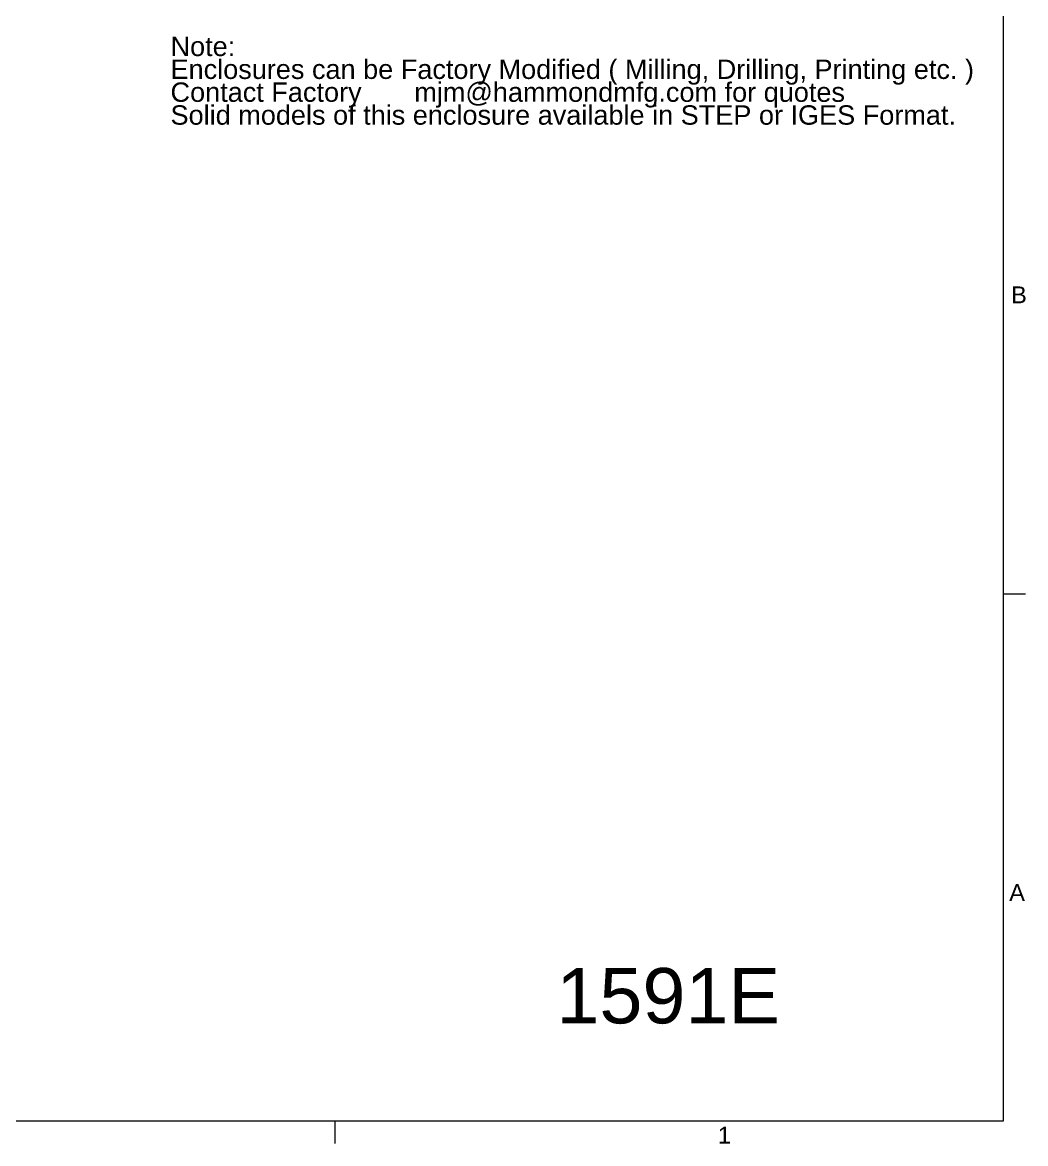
# Model space of a CAD drawing. Header units: millimetres. Extents: x 25 to 1092, y 13 to 851.
# Drawn here: x 725.3 to 1087.6, y 17.3 to 422.2 of the extents above; entities that cross this region are included whole.
import ezdxf

# ---------------------------------------------------------------- set-up
doc = ezdxf.new("R2010")
doc.units = ezdxf.units.MM
doc.header["$LTSCALE"] = 2
doc.layers.add('Sketch Geometry (ANSI)', color=7, linetype='Continuous', lineweight=9)
doc.layers.add('Symbol (ANSI)', color=7, linetype='Continuous', lineweight=9)
doc.styles.add('Note Text (ANSI)', font='ARIAL.TTF')

# ---------------------------------------------------------------- blocks, each defined once
blk = doc.blocks.new('Borders Default Border')
at = {"layer": 'Sketch Geometry (ANSI)'}
for p, q in [((539.75, 107.95), (543.82, 107.95)), ((419.1, 12.7), (419.1, 8.63))]:
    blk.add_line(p, q, dxfattribs=at)
at = {"layer": 'Sketch Geometry (ANSI)', "flags": 128}
blk.add_lwpolyline([(19.05, 12.7), (19.05, 419.1), (539.75, 419.1), (539.75, 12.7), (19.05, 12.7)], dxfattribs=at)
at = {"layer": 'Symbol (ANSI)', "char_height": 3.05, "attachment_point": 7, "style": 'Note Text (ANSI)'}
for s, insert in [('B', (541.2, 160.4)), ('A', (540.86, 52.45)), ('1', (488.25, 8.63))]:
    blk.add_mtext(s, dxfattribs=dict(at, insert=insert))

msp = doc.modelspace()

# ---------------------------------------------------------------- block references
at = {"xscale": 2, "yscale": 2, "zscale": 2}
msp.add_blockref('Borders Default Border', (0, 0), dxfattribs=at)

# ---------------------------------------------------------------- texts
at = {"layer": 'Symbol (ANSI)', "color": 5, "true_color": 0x0000ff, "insert": (778.818, 417.094), "char_height": 7, "width": 295.46172, "attachment_point": 1, "line_spacing_factor": 0.708166, "style": 'Note Text (ANSI)'}
msp.add_mtext('{\\fArial|b0|i0;\\H7.0000;Note:\\PEnclosures can be Factory Modified ( Milling, Drilling, Printing etc. )\\PContact Factory       mjm@hammondmfg.com for quotes\\PSolid models of this enclosure available in STEP or IGES Format.\\P}', dxfattribs=at)
at = {"layer": 'Symbol (ANSI)', "insert": (958.564, 80.678), "char_height": 20, "width": 307.27775, "attachment_point": 2, "style": 'Note Text (ANSI)'}
msp.add_mtext('{\\fArial|b0|i0;\\H20.0000;1591E}', dxfattribs=at)

doc.saveas('drawing.dxf')
